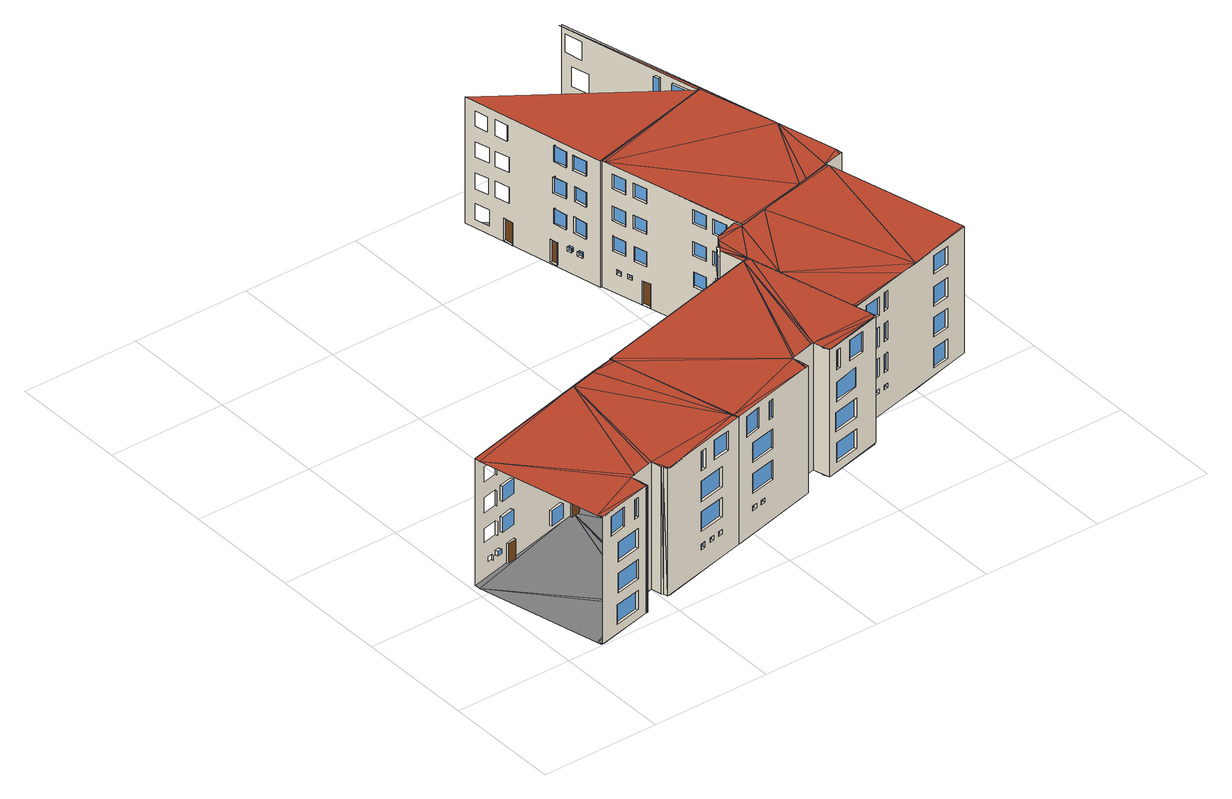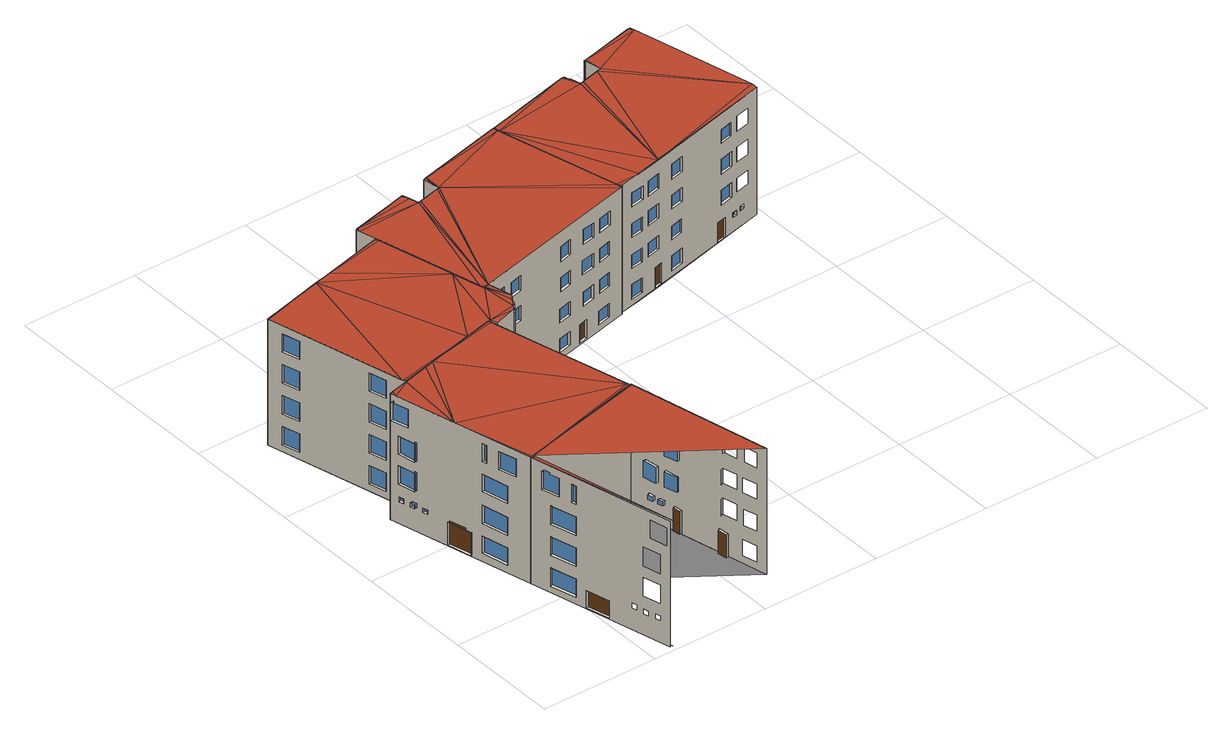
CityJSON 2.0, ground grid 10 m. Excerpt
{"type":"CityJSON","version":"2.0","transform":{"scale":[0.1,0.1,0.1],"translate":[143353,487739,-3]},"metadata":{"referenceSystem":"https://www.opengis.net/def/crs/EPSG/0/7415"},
"CityObjects":{
"building1":{"type":"Building","geometry":[{"type":"MultiSurface","lod":"2.2","boundaries":[[[0,1,2]],[[3,4,5]],[[6,1,0]],[[4,7,5]],[[8,9,10,11]],[[12,6,0]],[[5,7,13]],[[14,15,16,17]],[[18,19,20,21]],[[22,23,9,8]],[[24,25,26,27]],[[11,10,28,29]],[[23,28,10,9]],[[0,30,31]],[[32,33,5]],[[13,12,1,4],[22,29,11,8],[34,35,36,37],[38,39,21,18],[40,41,27,24],[42,43,17,14]],[[44,45,46,47]],[[29,28,23,22]],[[42,48,15,14]],[[17,16,49,43]],[[48,49,16,15]],[[38,50,19,18]],[[21,20,51,39]],[[50,51,20,19]],[[40,52,25,24]],[[27,26,53,41]],[[54,55,56,57]],[[52,53,26,25]],[[58,59,60,61]],[[62,63,64,65]],[[66,67,68,69]],[[70,71,68,67]],[[72,70,67,66]],[[69,68,71,73]],[[12,0,31]],[[13,32,5]],[[73,71,70,72]],[[37,74,75,36]],[[76,77,78,79]],[[80,81,82,83]],[[84,85,86,87]],[[88,33,32]],[[31,30,89]],[[36,75,90,35]],[[34,91,74,37]],[[91,90,75,74]],[[43,49,48,42]],[[39,51,50,38]],[[41,53,52,40]],[[35,90,91,34]],[[92,93,78,77]],[[94,95,82,81]],[[79,78,93,96]],[[83,82,95,97]],[[98,92,77,76]],[[99,94,81,80]],[[100,101,86,85]],[[87,86,101,102]],[[103,100,85,84]],[[104,105,106,107]],[[30,108,109]],[[110,111,33]],[[112,113,106,105]],[[107,106,113,114]],[[115,112,105,104]],[[96,93,92,98]],[[97,95,94,99]],[[102,101,100,103]],[[116,13,12]],[[117,116,12]],[[117,12,118]],[[116,119,13]],[[120,118,12]],[[120,12,31]],[[13,121,32]],[[114,113,112,115]],[[32,31,122,123]],[[30,109,89]],[[110,33,88]],[[32,31,124,125]],[[126,127,128]],[[125,124,128,127]],[[126,129,127]],[[130,131,129]],[[130,129,126]],[[128,124,132]],[[133,125,127]],[[126,128,132]],[[133,127,129]],[[133,129,131]],[[130,126,132]],[[110,88,134]],[[109,135,89]],[[136,137,108,111],[57,54,138,139],[103,102,87,84],[61,58,140,141],[98,96,79,76],[65,62,142,143],[99,97,83,80],[144,145,146,147],[148,149,150,151],[152,153,154,155],[156,157,158,159],[160,161,162,163],[164,165,166,167],[168,169,170,171],[172,173,174,175],[176,177,178,179],[180,181,182,183],[184,185,186,187],[47,44,188,189],[72,73,69,66],[190,191,192,193],[115,114,107,104]],[[135,109,124]],[[110,134,125]],[[159,194,195,158]],[[147,196,197,146]],[[155,198,199,154]],[[151,200,201,150]],[[202,203,195,194]],[[158,195,203,157]],[[156,202,194,159]],[[204,205,197,196]],[[206,207,199,198]],[[146,197,205,145]],[[154,199,207,153]],[[144,204,196,147]],[[152,206,198,155]],[[208,209,201,200]],[[150,201,209,149]],[[148,208,200,151]],[[132,124,210]],[[125,133,211]],[[157,203,202,156]],[[145,205,204,144]],[[153,207,206,152]],[[149,209,208,148]],[[212,213,214,215]],[[216,217,218,219]],[[220,221,222,223]],[[224,225,226,227]],[[193,228,229,192]],[[230,231,221,220]],[[223,222,232,233]],[[234,235,130,131],[236,237,227,224],[238,239,240,241],[242,243,219,216],[244,245,215,212],[230,233,223,220],[246,247,248,249],[250,251,252,253]],[[231,232,222,221]],[[236,254,225,224]],[[227,226,255,237]],[[254,255,226,225]],[[110,125,211]],[[109,210,124]],[[233,232,231,230]],[[237,255,254,236]],[[163,256,257,162]],[[167,258,259,166]],[[171,260,261,170]],[[262,263,229,228]],[[190,262,228,193]],[[192,229,263,191]],[[249,264,265,248]],[[191,263,262,190]],[[266,267,257,256]],[[162,257,267,161]],[[160,266,256,163]],[[268,269,259,258]],[[166,259,269,165]],[[164,268,258,167]],[[270,271,261,260]],[[170,261,271,169]],[[168,270,260,171]],[[244,272,213,212]],[[215,214,273,245]],[[248,265,274,247]],[[246,275,264,249]],[[272,273,214,213]],[[242,276,217,216]],[[219,218,277,243]],[[275,274,265,264]],[[276,277,218,217]],[[247,274,275,246]],[[241,278,279,240]],[[132,210,280]],[[281,211,133]],[[161,267,266,160]],[[165,269,268,164]],[[169,271,270,168]],[[253,282,283,252]],[[250,284,282,253]],[[252,283,285,251]],[[284,285,283,282]],[[245,273,272,244]],[[251,285,284,250]],[[238,286,278,241]],[[240,279,287,239]],[[286,287,279,278]],[[243,277,276,242]],[[183,288,289,182]],[[175,290,291,174]],[[179,292,293,178]],[[187,294,295,186]],[[109,296,210]],[[297,110,211]],[[298,299,289,288]],[[180,298,288,183]],[[182,289,299,181]],[[300,301,291,290]],[[302,303,293,292]],[[304,305,295,294]],[[172,300,290,175]],[[176,302,292,179]],[[184,304,294,187]],[[174,291,301,173]],[[178,293,303,177]],[[186,295,305,185]],[[239,287,286,238]],[[181,299,298,180]],[[173,301,300,172]],[[177,303,302,176]],[[185,305,304,184]],[[296,306,210]],[[307,297,211]],[[296,137,306]],[[307,136,297]],[[281,234,211]],[[280,210,235]],[[308,235,309]],[[310,311,234]],[[312,313,235,234]],[[137,136,312]],[[137,313,306]],[[312,136,307]],[[137,312,313]],[[314,315,313]],[[312,316,317]],[[318,319,320,321]],[[322,323,324,325]],[[326,327,328,329]],[[330,331,332,333]],[[334,335,319,318]],[[321,320,336,337]],[[335,336,320,319]],[[338,339,323,322]],[[325,324,340,341]],[[339,340,324,323]],[[342,343,344,345]],[[346,347,348,349]],[[350,351,352,353]],[[354,355,356,357]],[[341,340,339,338]],[[337,336,335,334]],[[358,359,344,343]],[[360,358,343,342]],[[345,344,359,361]],[[362,363,348,347]],[[349,348,363,364]],[[365,362,347,346]],[[366,367,352,351]],[[309,368,308]],[[369,311,310]],[[370,366,351,350]],[[353,352,367,371]],[[372,373,356,355]],[[374,372,355,354]],[[357,356,373,375]],[[376,377,378,379]],[[380,381,327,326]],[[329,328,382,383]],[[384,385,331,330]],[[333,332,386,387]],[[381,382,328,327]],[[385,386,332,331]],[[388,389,377,376]],[[379,378,390,391]],[[389,390,378,377]],[[315,392,309]],[[311,393,316]],[[391,390,389,388]],[[314,392,315]],[[393,317,316]],[[361,359,358,360]],[[364,363,362,365]],[[371,367,366,370]],[[375,373,372,374]],[[394,395,396,397]],[[398,399,395,394]],[[397,396,400,401]],[[399,400,396,395]],[[402,403,404,405]],[[406,407,408,409]],[[410,411,412,413]],[[383,382,381,380]],[[387,386,385,384]],[[401,400,399,398]],[[414,415,235,234],[334,337,321,318],[398,401,397,394],[380,383,329,326],[384,387,333,330],[338,341,325,322],[388,391,379,376]],[[416,417,404,403]],[[418,416,403,402]],[[405,404,417,419]],[[420,421,408,407]],[[422,420,407,406]],[[409,408,421,423]],[[424,425,412,411]],[[426,424,411,410]],[[413,412,425,427]],[[428,429,430,431]],[[432,433,430,429]],[[434,432,429,428]],[[431,430,433,435]],[[419,417,416,418]],[[423,421,420,422]],[[427,425,424,426]],[[309,392,368]],[[393,311,369]],[[435,433,432,434]],[[436,437,438,439]],[[440,441,442,443]],[[444,445,446,447]],[[448,449,450,451]],[[452,453,438,437]],[[454,455,442,441]],[[439,438,453,456]],[[443,442,455,457]],[[458,452,437,436]],[[459,454,441,440]],[[460,461,446,445]],[[462,460,445,444]],[[447,446,461,463]],[[464,465,450,449]],[[451,450,465,466]],[[467,464,449,448]],[[456,453,452,458]],[[457,455,454,459]],[[463,461,460,462]],[[466,465,464,467]],[[369,414,468]],[[469,415,368]],[[470,469,368]],[[369,468,471]],[[393,369,471]],[[392,470,368]],[[393,392,415,414]],[[314,472,392]],[[393,473,317]],[[474,475,313,312],[360,361,345,342],[418,419,405,402],[458,456,439,436],[459,457,443,440],[422,423,409,406],[370,371,353,350],[365,364,349,346],[426,427,413,410],[374,375,357,354],[467,466,451,448],[462,463,447,444],[476,477,478,479],[480,481,482,483],[484,485,486,487],[488,489,490,491],[492,493,494,495],[496,497,498,499],[500,501,502,503],[504,505,506,507],[508,509,510,511],[434,435,431,428]],[[393,392,512,513]],[[513,512,514,515]],[[516,517,518]],[[519,520,521]],[[521,520,515]],[[514,517,516]],[[522,392,472]],[[393,523,473]],[[524,525,526,527]],[[528,529,530,531]],[[532,533,534,535]],[[536,537,538,539]],[[540,541,533,532]],[[535,534,542,543]],[[541,542,534,533]],[[522,472,544]],[[473,523,545]],[[543,542,541,540]],[[511,546,547,510]],[[479,548,549,478]],[[491,550,551,490]],[[495,552,553,494]],[[518,512,554]],[[513,519,555]],[[556,557,547,546]],[[508,556,546,511]],[[510,547,557,509]],[[516,518,554]],[[555,519,521]],[[544,472,512]],[[513,473,545]],[[527,526,558,559]],[[560,561,525,524]],[[561,558,526,525]],[[562,563,529,528]],[[531,530,564,565]],[[563,564,530,529]],[[566,567,537,536]],[[539,538,568,569]],[[567,568,538,537]],[[509,557,556,508]],[[570,571,549,548]],[[476,570,548,479]],[[478,549,571,477]],[[572,573,551,550]],[[488,572,550,491]],[[490,551,573,489]],[[574,575,553,552]],[[492,574,552,495]],[[494,553,575,493]],[[576,577,578,579]],[[580,581,514,515],[540,543,535,532],[582,583,579,576],[566,569,539,536],[560,559,527,524],[562,565,531,528]],[[477,571,570,476]],[[489,573,572,488]],[[493,575,574,492]],[[503,584,585,502]],[[559,558,561,560]],[[582,586,577,576]],[[579,578,587,583]],[[586,587,578,577]],[[565,564,563,562]],[[569,568,567,566]],[[588,589,585,584]],[[500,588,584,503]],[[502,585,589,501]],[[501,589,588,500]],[[590,554,512]],[[513,555,591]],[[483,592,593,482]],[[487,594,595,486]],[[499,596,597,498]],[[590,512,598]],[[513,591,599]],[[599,473,513]],[[512,472,598]],[[583,587,586,582]],[[507,600,601,506]],[[602,603,593,592]],[[480,602,592,483]],[[482,593,603,481]],[[604,605,595,594]],[[484,604,594,487]],[[486,595,605,485]],[[606,607,597,596]],[[496,606,596,499]],[[498,597,607,497]],[[608,609,601,600]],[[506,601,609,505]],[[504,608,600,507]],[[505,609,608,504]],[[481,603,602,480]],[[485,605,604,484]],[[497,607,606,496]],[[554,590,581]],[[591,555,580]],[[610,611,612,473]],[[613,614,615]],[[616,617,618]],[[619,620,621,622]],[[623,624,625,626]],[[627,628,629,630]],[[611,631,612]],[[610,473,632]],[[474,475,581,580]],[[474,633,618,614]],[[473,612,633,474]],[[634,635,636,637]],[[633,631,611]],[[610,632,474]],[[475,598,472]],[[473,599,474]],[[638,633,611]],[[610,474,639]],[[640,641,621,620]],[[642,643,625,624]],[[644,645,629,628]],[[646,647,636,635]],[[622,621,641,648]],[[649,640,620,619]],[[650,642,624,623]],[[626,625,643,651]],[[630,629,645,652]],[[653,644,628,627]],[[654,646,635,634]],[[637,636,647,655]],[[638,656,633]],[[657,639,474]],[[658,659,611,610],[650,651,626,623],[653,652,630,627],[649,648,622,619],[654,655,637,634]],[[655,647,646,654]],[[648,641,640,649]],[[651,643,642,650]],[[652,645,644,653]],[[660,661,662,663]],[[664,665,666,667]],[[668,669,670,671]],[[672,673,674,675]],[[676,677,661,660]],[[663,662,678,679]],[[677,678,662,661]],[[680,633,681]],[[682,683,474]],[[679,678,677,676]],[[681,633,656]],[[474,683,657]],[[616,684,617]],[[685,613,615]],[[684,616,680]],[[682,613,685]],[[686,687,665,664]],[[667,666,688,689]],[[687,688,666,665]],[[690,691,669,668]],[[671,670,692,693]],[[691,692,670,669]],[[694,695,673,672]],[[675,674,696,697]],[[695,696,674,673]],[[659,681,656]],[[658,657,683]],[[698,699,700,701]],[[658,659,702,703]],[[704,705,699,698]],[[701,700,706,707]],[[705,706,700,699]],[[689,688,687,686]],[[693,692,691,690]],[[697,696,695,694]],[[707,706,705,704]],[[681,659,702]],[[683,703,658]],[[708,709,710,711]],[[712,713,714,715]],[[716,717,718,719]],[[720,721,722,723]],[[680,681,724]],[[725,683,682]],[[711,710,726,727]],[[715,714,728,729]],[[730,731,709,708]],[[732,733,713,712]],[[703,702,681,683]],[[731,726,710,709]],[[733,728,714,713]],[[734,735,717,716]],[[719,718,736,737]],[[735,736,718,717]],[[723,722,738,739]],[[740,741,721,720]],[[741,738,722,721]],[[727,726,731,730]],[[729,728,733,732]],[[737,736,735,734]],[[739,738,741,740]],[[742,743,744,745]],[[746,747,748,749]],[[750,751,752,753]],[[754,755,756,757]],[[745,744,758,759]],[[760,761,743,742]],[[749,748,762,763]],[[764,765,747,746]],[[753,752,766,767]],[[768,769,751,750]],[[757,756,770,771]],[[772,773,755,754]],[[759,758,761,760]],[[763,762,765,764]],[[767,766,769,768]],[[771,770,773,772]],[[774,775,776,777]],[[778,779,780,781]],[[782,783,784,785]],[[777,776,786,787]],[[788,789,775,774]],[[781,780,790,791]],[[792,793,779,778]],[[785,784,794,795]],[[796,797,783,782]],[[798,799,800,801]],[[802,803,804,805],[806,807,808,809],[810,811,812,813],[814,815,816,817],[818,819,820,821],[822,823,824,825],[826,827,828,829],[777,774,788,787],[745,742,760,759],[781,778,792,791],[753,750,768,767],[785,782,796,795],[757,754,772,771],[749,746,764,763],[830,831,832,833],[834,835,836,837],[801,798,838,839],[840,841,842,843]],[[744,743,761,758]],[[748,747,765,762]],[[752,751,769,766]],[[756,755,773,770]],[[787,786,789,788]],[[801,800,844,839]],[[838,845,799,798]],[[791,790,793,792]],[[795,794,797,796]],[[839,844,845,838]],[[776,775,789,786]],[[780,779,793,790]],[[784,783,797,794]],[[800,799,845,844]],[[841,846,847,840]],[[827,848,849,826]],[[819,850,851,818]],[[811,852,853,810]],[[842,854,846,841]],[[840,847,855,843]],[[684,680,856]],[[857,682,685]],[[843,855,854,842]],[[826,849,858,829]],[[828,859,848,827]],[[818,851,860,821]],[[820,861,850,819]],[[810,853,862,813]],[[812,863,852,811]],[[829,858,859,828]],[[821,860,861,820]],[[813,862,863,812]],[[835,864,865,834]],[[834,865,866,837]],[[836,867,864,835]],[[837,866,867,836]],[[823,868,869,822]],[[815,870,871,814]],[[807,872,873,806]],[[847,846,854,855]],[[831,874,875,830]],[[822,869,876,825]],[[824,877,868,823]],[[814,871,878,817]],[[816,879,870,815]],[[806,873,880,809]],[[830,875,881,833]],[[832,882,874,831]],[[808,883,872,807]],[[833,881,882,832]],[[849,848,859,858]],[[851,850,861,860]],[[853,852,863,862]],[[825,876,877,824]],[[817,878,879,816]],[[809,880,883,808]],[[865,864,867,866]],[[884,885,886,887]],[[888,889,890,891]],[[892,893,894,895]],[[869,868,877,876]],[[896,897,898,899]],[[871,870,879,878]],[[873,872,883,880]],[[875,874,882,881]],[[900,901,897,896]],[[899,898,902,903]],[[904,905,885,884]],[[887,886,906,907]],[[908,909,889,888]],[[891,890,910,911]],[[912,913,893,892]],[[895,894,914,915]],[[903,902,901,900]],[[680,724,856]],[[725,682,857]],[[907,906,905,904]],[[911,910,909,908]],[[915,914,913,912]],[[916,917,918,919]],[[920,921,917,916]],[[919,918,922,923]],[[923,922,921,920]],[[924,925,926,927]],[[928,929,930,931]],[[932,933,934,935]],[[898,897,901,902]],[[886,885,905,906]],[[890,889,909,910]],[[894,893,913,914]],[[936,937,925,924]],[[938,939,929,928]],[[927,926,940,941]],[[931,930,942,943]],[[944,945,933,932]],[[935,934,946,947]],[[948,949,950,951]],[[918,917,921,922]],[[951,950,952,953]],[[954,955,949,948]],[[941,940,937,936]],[[943,942,939,938]],[[947,946,945,944]],[[953,952,955,954]],[[956,957,958,959],[960,961,962,963],[964,965,966,967],[968,969,970,971],[972,973,974,975],[976,977,978,979],[980,981,982,983],[984,985,986,987],[927,924,936,941],[895,892,912,915],[935,932,944,947],[887,884,904,907],[931,928,938,943],[891,888,908,911],[919,916,920,923],[899,896,900,903],[988,989,990,991],[951,948,954,953]],[[926,925,937,940]],[[930,929,939,942]],[[934,933,945,946]],[[950,949,955,952]],[[989,992,993,988]],[[981,994,995,980]],[[973,996,997,972]],[[988,993,998,991]],[[990,999,992,989]],[[965,1000,1001,964]],[[991,998,999,990]],[[993,992,999,998]],[[803,1002,1003]],[[802,1004,1005]],[[1003,1002,1006]],[[1005,1004,1007]],[[1008,1009,618,614],[686,689,667,664],[694,697,675,672],[690,693,671,668],[1010,1011,1012,1013],[1014,1015,1016,1017],[1018,1019,1020,1021],[1022,1023,1024,1025],[734,737,719,716],[730,727,711,708],[732,729,715,712],[676,679,663,660],[704,707,701,698],[740,739,723,720]],[[1026,1027,957]],[[956,1028,1029]],[[1030,1006,804]],[[1031,805,1007]],[[1026,958,1027]],[[1029,1028,959]],[[683,681,1032,1033]],[[724,1034,856]],[[725,857,1035]],[[1025,1036,1037,1024]],[[1017,1038,1039,1016]],[[1013,1040,1041,1012]],[[1021,1042,1043,1020]],[[802,803,1044,1045]],[[1022,1046,1036,1025]],[[1024,1037,1047,1023]],[[1046,1047,1037,1036]],[[1014,1048,1038,1017]],[[1016,1039,1049,1015]],[[1048,1049,1039,1038]],[[1010,1050,1040,1013]],[[1012,1041,1051,1011]],[[1018,1052,1042,1021]],[[1020,1043,1053,1019]],[[1050,1051,1041,1040]],[[1052,1053,1043,1042]],[[1054,1003,1006]],[[1004,1055,1007]],[[956,957,1056,1057]],[[805,804,1056,1057]],[[1023,1047,1046,1022]],[[1015,1049,1048,1014]],[[1011,1051,1050,1010]],[[1019,1053,1052,1018]],[[1058,1059,856]],[[857,1060,1061]],[[724,1032,1034]],[[725,1035,1033]],[[1034,1058,856]],[[857,1061,1035]],[[1030,1054,1006]],[[1055,1031,1007]],[[1054,1062,1003]],[[1063,1055,1004]],[[1064,1065,1066,1067]],[[1068,1069,1070,1071]],[[1072,1073,1074,1075]],[[1076,1077,1078,1079]],[[1080,1065,1064,1081]],[[1082,1069,1068,1083]],[[1084,1073,1072,1085]],[[1086,1077,1076,1087]],[[1009,1059,1058]],[[1060,1008,1061]],[[1088,1066,1065,1080]],[[1081,1064,1067,1089]],[[1083,1068,1071,1090]],[[1091,1070,1069,1082]],[[1085,1072,1075,1092]],[[1087,1076,1079,1093]],[[1094,1074,1073,1084]],[[1095,1078,1077,1086]],[[1089,1067,1066,1088]],[[1090,1071,1070,1091]],[[1092,1075,1074,1094]],[[1093,1079,1078,1095]],[[1096,1097,1098,1099]],[[1100,1101,1102,1103]],[[1104,1105,1106,1107]],[[1108,1109,1110,1111]],[[1008,1009,1112,1113],[1114,1115,1116,1117],[1118,1119,1120,1121],[1122,1123,1124,1125],[1126,1127,1128,1129],[1081,1080,1088,1089],[1085,1084,1094,1092],[1083,1082,1091,1090],[1087,1086,1095,1093]],[[1115,1097,1096,1114]],[[1119,1101,1100,1118]],[[1127,1105,1104,1126]],[[1123,1109,1108,1122]],[[1116,1098,1097,1115]],[[1120,1102,1101,1119]],[[1128,1106,1105,1127]],[[1114,1096,1099,1117]],[[1118,1100,1103,1121]],[[1126,1104,1107,1129]],[[1122,1108,1111,1125]],[[1124,1110,1109,1123]],[[1117,1099,1098,1116]],[[1121,1103,1102,1120]],[[1129,1107,1106,1128]],[[1125,1111,1110,1124]],[[1032,1033,1112]],[[1112,1062,1054]],[[1113,1055,1063]],[[1033,1113,1112]],[[1034,1032,1112]],[[1035,1113,1033]],[[1130,1131,1112]],[[1132,1133,1113]],[[1130,1112,1054]],[[1133,1055,1113]],[[1134,1135,1136,1137]],[[1138,1139,1140,1141]],[[1142,1143,1144,1145]],[[1146,1147,1148,1149]],[[1150,1135,1134,1151]],[[1044,1131,1130]],[[1045,1133,1132]],[[1152,1153,1154,1155]],[[1156,1143,1142,1157]],[[1158,1147,1146,1159]],[[1160,1139,1138,1161]],[[1151,1134,1137,1162]],[[1163,1136,1135,1150]],[[1164,1140,1139,1160]],[[1161,1138,1141,1165]],[[1165,1141,1140,1164]],[[1166,1167,1168,1169]],[[1157,1142,1145,1170]],[[1171,1144,1143,1156]],[[1159,1146,1149,1172]],[[1173,1148,1147,1158]],[[1162,1137,1136,1163]],[[1174,1153,1152,1175]],[[1176,1154,1153,1174]],[[1175,1152,1155,1177]],[[1170,1145,1144,1171]],[[1172,1149,1148,1173]],[[1177,1155,1154,1176]],[[1178,1167,1166,1179]],[[1179,1166,1169,1180]],[[1181,1168,1167,1178]],[[1180,1169,1168,1181]],[[1182,1183,1184,1185]],[[1186,1183,1182,1187]],[[1187,1182,1185,1188]],[[1189,1184,1183,1186]],[[1190,1191,1192,1193]],[[1188,1185,1184,1189]],[[1194,1195,1196,1197]],[[1198,1199,1200,1201]],[[1202,1203,1204,1205]],[[1045,1044,1056,1057],[1206,1207,1208,1209],[1151,1150,1163,1162],[1157,1156,1171,1170],[1159,1158,1173,1172],[1210,1211,1212,1213],[1214,1215,1216,1217],[1218,1219,1220,1221],[1222,1223,1224,1225],[1179,1178,1181,1180],[1175,1174,1176,1177],[1161,1160,1164,1165],[1187,1186,1189,1188]],[[1211,1191,1190,1210]],[[1215,1195,1194,1214]],[[1219,1199,1198,1218]],[[1223,1203,1202,1222]],[[1210,1190,1193,1213]],[[1212,1192,1191,1211]],[[1213,1193,1192,1212]],[[1226,1227,1228,1229]],[[1214,1194,1197,1217]],[[1216,1196,1195,1215]],[[1218,1198,1201,1221]],[[1220,1200,1199,1219]],[[1222,1202,1205,1225]],[[1224,1204,1203,1223]],[[1207,1227,1226,1206]],[[1206,1226,1229,1209]],[[1217,1197,1196,1216]],[[1221,1201,1200,1220]],[[1225,1205,1204,1224]],[[1208,1228,1227,1207]],[[1230,1054,1030]],[[1231,1031,1055]],[[1209,1229,1228,1208]],[[1232,1056,1027]],[[1057,1233,1028]],[[1234,1235,1236,1237]],[[1056,1230,1030]],[[1057,1031,1231]],[[1238,1235,1234,1239]],[[1240,1241,1242,1243]],[[1244,1245,1246,1247]],[[1248,1249,1250,1251]],[[1239,1234,1237,1252]],[[1253,1236,1235,1238]],[[1254,1241,1240,1255]],[[1256,1245,1244,1257]],[[1258,1249,1248,1259]],[[1260,1261,1262,1263]],[[1252,1237,1236,1253]],[[1028,1233,1264]],[[1265,1232,1027]],[[1255,1240,1243,1266]],[[1257,1244,1247,1267]],[[1268,1242,1241,1254]],[[1269,1246,1245,1256]],[[1259,1248,1251,1270]],[[1271,1250,1249,1258]],[[1272,1261,1260,1273]],[[1274,1262,1261,1272]],[[1273,1260,1263,1275]],[[1266,1243,1242,1268]],[[1267,1247,1246,1269]],[[1270,1251,1250,1271]],[[1275,1263,1262,1274]],[[1276,1277,1278,1279]],[[1280,1277,1276,1281]],[[1281,1276,1279,1282]],[[1283,1278,1277,1280]],[[1057,1056,1284,1285],[1286,1287,1288,1289],[1290,1291,1292,1293],[1294,1295,1296,1297],[1239,1238,1253,1252],[1273,1272,1274,1275],[1255,1254,1268,1266],[1259,1258,1271,1270],[1257,1256,1269,1267],[1298,1299,1300,1301],[1302,1303,1304,1305],[1306,1307,1308,1309],[1281,1280,1283,1282]]],"semantics":{"surfaces":[{"type":"GroundSurface"},{"type":"RoofSurface"},{"type":"WallSurface","on_footprint_edge":true},{"type":"Window"},{"type":"Door"}],"values":[0,1,0,1,2,0,1,2,2,2,2,2,3,0,1,2,2,2,2,2,3,2,2,3,2,2,2,3,2,2,2,3,2,2,0,1,2,2,2,2,2,1,0,2,2,3,2,2,2,2,3,3,2,2,2,2,3,2,2,2,0,1,4,2,2,2,2,2,2,2,0,1,0,0,1,2,2,0,1,2,2,2,2,2,2,0,1,0,1,1,0,1,0,2,0,1,2,2,2,2,3,2,2,3,3,2,2,2,2,3,2,2,0,1,2,2,2,2,2,2,2,2,2,2,2,2,3,2,2,3,1,0,2,2,2,2,2,4,2,2,2,2,3,2,2,3,2,2,3,2,2,2,2,2,2,3,2,2,3,3,2,2,0,1,2,2,2,2,2,2,3,2,2,2,2,3,2,2,2,2,2,0,1,3,2,2,3,3,3,2,2,2,2,2,2,2,2,2,2,2,0,1,0,1,1,0,0,1,2,2,0,1,2,0,1,2,2,2,2,2,2,3,2,2,3,2,2,2,2,2,2,3,2,2,3,2,2,3,0,1,2,2,3,2,2,2,2,2,2,2,3,3,2,2,3,0,1,2,0,1,2,2,2,2,2,2,2,3,2,2,2,2,2,2,2,3,2,2,3,2,2,3,2,2,2,4,2,2,2,2,2,0,1,2,2,2,2,2,3,3,2,2,2,2,3,2,2,3,2,2,2,2,2,2,1,0,0,1,1,0,2,0,1,2,2,2,0,1,1,0,0,1,2,2,2,2,2,2,3,0,1,2,2,2,2,2,0,1,4,2,2,0,1,0,1,2,2,3,2,2,3,2,2,3,2,3,2,2,3,2,2,3,2,2,2,2,2,2,2,2,2,2,2,3,2,2,3,2,2,2,0,1,2,2,2,0,1,1,0,2,2,3,2,2,3,2,2,3,2,2,3,2,2,2,2,2,2,0,1,2,1,0,2,2,2,0,1,2,2,2,2,0,1,0,1,0,1,3,3,3,4,2,2,2,2,2,2,2,2,0,1,2,2,2,2,2,2,2,2,2,2,2,3,0,1,2,0,1,0,1,0,1,2,2,3,2,2,3,2,2,3,0,1,2,2,2,2,3,2,2,2,2,0,1,2,2,2,2,0,1,2,2,2,2,2,3,3,2,2,3,2,2,3,2,2,2,2,2,2,2,2,2,2,2,2,2,2,2,2,2,2,2,2,2,2,2,2,2,2,2,2,2,2,2,3,3,3,3,2,2,2,2,2,2,3,3,3,4,2,2,2,2,2,2,0,1,2,2,2,2,2,2,2,2,2,2,2,2,2,2,2,2,2,4,2,2,2,2,2,2,2,2,2,2,3,3,3,2,2,2,3,2,2,2,3,2,3,3,3,2,2,2,2,2,2,2,2,2,0,1,2,2,2,2,2,2,2,2,2,2,3,3,3,3,2,2,2,2,2,2,2,3,2,2,2,2,2,2,2,3,3,3,4,2,2,2,2,2,2,2,4,0,1,0,1,2,0,1,0,1,0,1,2,0,1,2,2,2,2,2,2,2,3,2,2,3,2,2,2,2,3,3,0,1,2,2,2,2,2,2,0,1,0,1,0,1,0,1,0,1,3,3,3,3,2,2,2,2,0,1,2,2,2,2,2,2,2,2,2,2,2,2,3,3,3,3,2,2,2,2,2,2,2,2,2,2,2,2,2,2,2,2,2,2,0,1,2,0,1,0,1,0,1,3,3,3,3,2,0,1,3,2,2,2,2,2,2,2,2,3,2,2,2,2,2,2,2,2,2,2,2,2,2,2,2,4,2,2,2,3,2,3,3,3,2,2,2,2,2,2,2,2,3,2,2,2,2,2,2,2,2,2,2,2,2,0,1,2,0,1,3,0,1,2,3,3,3,2,2,2,2,2,3,2,1,0,2,2,2,2,2,2,2,2,2,2,2,2,2,4,2,2,2,2]}}]}
},
"vertices":[
[30,5,5],[32,1,5],[31,1,5],[31,1,116],[32,1,116],[30,5,116],[33,1,5],[33,1,116],[41,3,111],[41,5,111],[41,5,94],[41,3,94],[80,12,5],[80,12,116],[48,5,30],[48,7,30],[48,7,13],[48,5,13],[49,5,84],[48,7,84],[48,7,67],[49,5,67],[56,7,111],[56,9,111],[49,5,57],[48,7,57],[48,7,40],[49,5,40],[56,9,94],[56,7,94],[5,109,5],[78,27,5],[78,27,116],[5,109,116],[71,10,111],[71,10,94],[67,9,94],[67,9,111],[71,10,84],[71,10,67],[71,10,57],[71,10,40],[71,10,30],[71,10,13],[23,118,18],[23,116,18],[23,116,22],[23,118,22],[70,12,30],[70,12,13],[70,12,84],[70,12,67],[71,12,57],[71,12,40],[27,119,90],[27,117,90],[27,117,103],[27,119,103],[27,119,63],[27,117,63],[27,117,76],[27,119,76],[27,119,37],[28,117,37],[28,117,49],[27,119,49],[28,120,22],[29,118,22],[29,118,18],[28,120,18],[33,119,22],[33,119,18],[32,121,22],[32,121,18],[66,11,111],[66,11,94],[33,121,76],[34,119,76],[34,119,63],[33,121,63],[33,121,49],[34,119,49],[34,119,36],[33,121,36],[34,121,102],[34,119,102],[34,119,90],[34,121,90],[82,28,116],[82,28,5],[71,12,94],[71,12,111],[46,122,76],[46,122,63],[46,122,49],[46,122,36],[45,124,63],[45,124,36],[45,124,76],[45,124,49],[46,122,102],[46,122,90],[45,124,90],[45,124,102],[40,122,22],[41,121,22],[41,121,5],[40,122,5],[5,114,5],[115,141,5],[115,141,116],[5,114,116],[48,122,22],[48,122,5],[48,124,5],[48,124,22],[81,13,116],[81,13,5],[80,17,5],[80,17,116],[80,18,5],[80,18,116],[81,12,5],[81,12,116],[101,33,5],[101,33,116],[104,23,5],[103,24,116],[103,24,5],[104,23,116],[105,19,5],[105,19,116],[107,19,5],[107,19,116],[98,32,116],[98,32,5],[155,150,116],[155,150,5],[15,116,90],[15,116,103],[15,116,63],[15,116,76],[15,116,37],[15,116,49],[100,137,23],[100,137,10],[88,134,10],[88,134,23],[100,137,49],[100,137,37],[89,134,37],[89,134,49],[100,137,76],[100,137,64],[88,134,64],[88,134,76],[100,137,103],[100,137,90],[88,134,90],[88,134,103],[126,143,103],[126,143,90],[114,140,90],[114,140,103],[126,143,77],[126,143,64],[114,140,64],[114,140,77],[126,143,49],[126,143,37],[114,140,37],[114,140,49],[144,147,49],[144,147,37],[133,145,37],[133,145,49],[144,147,76],[144,147,64],[133,145,64],[133,145,76],[144,147,103],[144,147,91],[132,145,91],[132,145,103],[144,147,23],[144,147,10],[133,145,10],[133,145,23],[19,117,18],[19,117,22],[118,141,23],[118,141,5],[111,139,5],[111,139,23],[89,132,103],[89,132,90],[89,132,23],[89,132,10],[89,132,76],[89,132,64],[89,132,49],[89,132,37],[100,135,103],[100,135,90],[101,135,23],[101,135,10],[101,135,76],[101,135,64],[101,135,49],[101,135,37],[182,43,5],[182,43,116],[142,28,57],[142,30,57],[142,30,40],[142,28,40],[142,28,84],[142,30,84],[142,30,66],[142,28,66],[142,28,29],[142,30,29],[142,30,24],[142,28,24],[142,28,110],[142,30,110],[142,30,93],[142,28,93],[111,137,23],[111,137,5],[146,29,29],[146,31,29],[146,31,24],[146,29,24],[184,38,116],[184,38,5],[147,29,110],[147,29,93],[172,35,111],[172,35,94],[157,32,94],[157,32,111],[165,33,84],[165,33,66],[165,33,57],[165,33,40],[156,31,29],[156,31,25],[152,30,25],[152,30,29],[165,33,29],[165,33,25],[161,32,25],[161,32,29],[146,31,110],[146,31,93],[114,138,103],[114,138,90],[115,138,77],[115,138,64],[115,138,49],[115,138,37],[119,139,23],[119,139,5],[151,32,29],[151,32,25],[126,141,103],[126,141,90],[126,141,77],[126,141,64],[126,141,49],[126,141,37],[164,35,57],[164,35,40],[155,33,25],[155,33,29],[164,35,84],[164,35,66],[157,34,111],[157,34,94],[183,38,5],[183,38,116],[160,34,29],[160,34,25],[164,35,29],[164,35,25],[172,37,111],[172,37,94],[133,143,103],[133,143,91],[133,143,49],[133,143,37],[133,143,76],[133,143,64],[133,143,23],[133,143,10],[136,146,5],[136,146,116],[144,145,103],[144,145,91],[145,145,49],[145,145,37],[145,145,76],[145,145,64],[145,145,23],[145,145,10],[157,146,5],[157,146,116],[185,38,5],[182,42,5],[185,38,116],[182,42,116],[156,151,116],[156,151,5],[157,151,5],[157,147,5],[157,147,116],[157,151,116],[193,40,111],[192,42,111],[192,42,93],[193,40,93],[200,42,29],[199,44,29],[199,44,25],[200,42,25],[200,42,84],[200,44,84],[200,44,67],[200,42,67],[200,42,57],[200,44,57],[200,44,40],[200,42,40],[207,44,111],[207,46,111],[207,46,93],[207,44,93],[204,43,29],[203,45,29],[203,45,25],[204,43,25],[169,154,102],[170,152,102],[170,152,90],[169,154,90],[170,154,49],[170,152,49],[170,152,37],[170,154,37],[170,154,76],[170,152,76],[170,152,64],[170,154,64],[170,154,22],[170,152,22],[170,152,10],[170,154,10],[182,155,102],[182,155,90],[181,157,102],[181,157,90],[182,155,49],[182,155,37],[181,157,37],[181,157,49],[182,155,76],[182,155,64],[259,56,5],[259,56,116],[181,157,76],[181,157,64],[182,155,22],[182,155,10],[182,157,22],[182,157,10],[209,44,29],[209,46,29],[209,46,25],[209,44,25],[222,47,84],[222,49,84],[222,49,67],[222,47,67],[222,47,57],[222,49,57],[222,49,40],[222,47,40],[213,45,29],[213,47,29],[213,47,25],[213,45,25],[259,71,5],[259,71,116],[218,46,110],[218,48,110],[218,48,94],[218,46,94],[222,47,110],[222,49,110],[222,49,94],[222,47,94],[188,159,103],[188,157,103],[188,157,90],[188,159,90],[188,159,76],[188,157,76],[188,157,64],[188,159,64],[188,159,49],[189,157,49],[189,157,37],[188,159,37],[262,57,116],[262,57,5],[200,159,103],[200,159,90],[199,161,103],[199,161,90],[200,160,76],[200,160,64],[200,161,76],[200,161,64],[200,160,49],[200,160,37],[200,162,49],[200,162,37],[195,160,22],[196,158,22],[196,158,6],[195,160,6],[203,160,22],[203,160,6],[203,162,22],[203,162,6],[214,165,103],[214,163,103],[214,163,90],[214,165,90],[214,165,76],[214,163,76],[214,163,64],[214,165,64],[214,165,49],[214,163,49],[214,163,37],[214,165,37],[214,165,23],[215,163,23],[215,163,11],[214,165,11],[226,166,103],[226,166,90],[226,166,76],[226,166,64],[225,168,90],[225,168,64],[225,168,103],[225,168,76],[226,166,49],[226,166,37],[226,168,49],[226,168,37],[226,166,23],[226,166,11],[226,168,11],[226,168,23],[261,62,116],[261,62,5],[260,67,5],[260,67,116],[305,187,5],[305,187,116],[310,188,116],[310,188,5],[280,181,103],[280,181,90],[269,178,90],[269,178,103],[299,185,103],[299,185,91],[287,182,91],[287,182,103],[299,185,76],[299,185,64],[287,182,64],[287,182,76],[280,181,77],[280,181,64],[269,178,64],[269,178,77],[281,181,50],[281,181,37],[269,178,37],[269,178,50],[299,185,50],[299,185,38],[287,183,38],[287,183,50],[286,182,23],[286,182,19],[282,181,19],[282,181,23],[295,184,23],[295,184,19],[291,184,19],[291,184,23],[273,179,22],[273,179,6],[266,177,6],[266,177,22],[282,77,5],[282,77,116],[286,63,5],[286,63,116],[287,63,5],[284,68,5],[284,69,5],[284,69,116],[284,68,116],[287,63,116],[261,72,5],[261,72,116],[293,65,57],[293,67,57],[293,67,40],[293,65,40],[294,65,30],[293,67,30],[293,67,13],[294,65,13],[294,65,111],[293,67,111],[293,67,94],[294,65,94],[294,65,83],[293,67,83],[293,67,66],[294,65,66],[298,66,111],[297,68,111],[297,68,94],[298,66,94],[280,77,5],[280,77,116],[266,175,22],[266,175,6],[269,176,103],[269,176,90],[269,176,77],[269,176,64],[270,176,50],[270,176,37],[336,75,5],[336,75,116],[274,177,22],[274,177,6],[315,72,40],[316,70,40],[316,70,57],[315,72,57],[316,70,30],[315,72,30],[315,72,13],[316,70,13],[316,71,83],[316,72,83],[316,72,66],[316,71,66],[281,179,103],[281,179,90],[281,179,77],[281,179,64],[281,179,50],[281,179,37],[309,69,111],[308,71,111],[308,71,93],[309,69,93],[338,76,116],[338,76,5],[323,72,111],[323,72,93],[282,179,23],[282,179,19],[323,74,111],[323,74,93],[286,180,23],[286,180,19],[337,79,5],[337,79,116],[287,180,103],[287,180,91],[287,181,76],[287,181,64],[288,181,50],[288,181,38],[311,185,5],[311,185,116],[292,182,23],[292,182,19],[299,183,103],[299,183,91],[299,183,76],[299,183,64],[299,183,50],[299,183,38],[296,183,23],[296,183,19],[300,207,116],[300,207,6],[305,187,6],[333,96,116],[333,93,116],[335,94,116],[333,96,6],[335,94,6],[333,93,6],[301,208,56],[299,209,56],[299,209,37],[301,208,37],[301,208,110],[299,209,110],[299,209,91],[301,208,91],[301,208,82],[299,210,82],[299,210,64],[301,208,64],[309,188,6],[309,188,116],[310,188,6],[302,209,29],[300,211,29],[300,211,7],[302,209,7],[303,211,6],[303,211,116],[306,219,56],[306,219,37],[306,219,110],[306,219,91],[306,220,82],[306,220,64],[305,219,29],[305,219,7],[307,218,37],[307,218,56],[308,218,110],[308,218,91],[308,219,64],[308,219,82],[307,218,29],[307,218,7],[307,218,6],[307,218,116],[310,222,116],[310,222,6],[345,96,29],[344,98,29],[344,98,25],[345,96,25],[345,96,110],[344,98,110],[344,98,94],[345,96,94],[345,96,56],[344,98,56],[344,98,40],[345,96,40],[345,96,83],[344,98,83],[344,98,66],[345,96,66],[349,97,29],[348,99,29],[348,99,25],[349,97,25],[317,161,6],[331,222,6],[317,161,116],[331,222,116],[385,106,6],[385,106,116],[359,99,110],[359,101,110],[359,101,94],[359,99,94],[360,100,56],[359,101,56],[359,101,40],[360,100,40],[360,100,83],[359,101,83],[359,101,66],[360,100,66],[355,99,29],[355,100,29],[355,100,25],[355,99,25],[329,228,6],[329,228,116],[360,100,29],[359,102,29],[359,102,25],[360,100,25],[365,101,83],[364,103,83],[364,103,67],[365,101,67],[365,101,56],[364,103,56],[364,103,40],[365,101,40],[365,101,110],[364,103,110],[364,103,94],[365,101,94],[365,101,29],[365,103,29],[365,103,25],[365,101,25],[356,228,6],[356,228,116],[369,104,67],[369,102,67],[369,104,40],[369,102,40],[369,102,83],[369,104,83],[369,102,56],[369,104,56],[369,102,110],[369,104,110],[369,104,94],[369,102,94],[369,104,25],[369,102,25],[369,102,29],[369,104,29],[329,237,42],[331,238,42],[331,238,55],[329,237,55],[329,237,14],[331,238,14],[331,238,27],[329,237,27],[329,237,69],[331,238,69],[331,238,81],[329,237,81],[329,237,96],[331,238,96],[331,238,109],[329,237,109],[328,249,55],[326,248,55],[326,248,42],[328,249,42],[328,249,27],[326,248,27],[326,248,14],[328,249,14],[328,249,81],[326,249,81],[326,249,69],[328,249,69],[328,249,109],[326,249,109],[326,249,96],[328,249,96],[325,255,42],[327,255,42],[327,255,55],[325,255,55],[325,255,69],[327,256,69],[327,256,81],[325,255,81],[325,255,97],[327,256,97],[327,256,109],[325,255,109],[324,267,55],[322,266,55],[322,266,42],[324,267,42],[324,267,81],[322,267,81],[322,267,69],[324,267,69],[324,267,109],[322,267,109],[322,267,97],[324,267,97],[323,262,6],[325,263,6],[325,263,27],[323,262,27],[333,222,116],[333,222,6],[302,346,6],[302,346,116],[307,325,109],[307,325,96],[304,337,96],[304,337,109],[312,307,109],[312,307,96],[309,319,96],[309,319,109],[307,325,81],[307,325,68],[304,337,68],[304,337,81],[312,307,81],[312,307,69],[309,319,69],[309,319,81],[307,325,55],[307,325,42],[304,336,42],[304,336,55],[312,307,54],[312,307,41],[309,318,41],[309,318,54],[306,329,27],[306,329,23],[305,333,23],[305,333,27],[309,320,27],[309,320,23],[308,324,23],[308,324,27],[321,270,6],[321,270,27],[313,304,27],[313,304,6],[311,311,6],[311,311,27],[323,271,27],[323,271,6],[315,304,6],[315,304,27],[314,307,41],[314,307,54],[314,308,69],[314,308,81],[314,308,96],[314,308,109],[313,312,6],[313,312,27],[400,109,6],[400,109,116],[311,319,54],[311,319,41],[311,319,81],[311,319,69],[311,319,109],[311,319,96],[311,320,23],[311,320,27],[310,324,27],[310,324,23],[309,325,42],[309,325,55],[309,326,68],[309,326,81],[309,326,96],[309,326,109],[308,330,23],[308,330,27],[306,337,55],[306,337,42],[306,337,81],[306,337,68],[306,337,109],[307,334,27],[307,334,23],[306,337,96],[298,359,70],[300,359,70],[300,359,83],[298,359,83],[298,359,42],[300,359,42],[300,359,56],[298,359,56],[298,359,97],[300,360,97],[300,360,110],[298,359,110],[297,362,24],[299,363,24],[299,363,28],[297,362,28],[296,367,24],[298,367,24],[298,367,28],[296,367,28],[296,370,70],[298,371,70],[298,371,83],[296,370,83],[296,371,42],[298,371,42],[298,371,56],[296,371,56],[295,371,97],[297,372,97],[297,372,110],[295,371,110],[295,372,24],[297,372,24],[297,372,28],[295,372,28],[294,376,24],[296,376,24],[296,376,28],[294,376,28],[294,377,96],[296,378,96],[296,378,110],[294,377,110],[294,377,42],[296,378,42],[296,378,55],[294,377,55],[294,377,69],[296,378,69],[296,378,83],[294,377,83],[292,389,96],[293,389,96],[292,389,42],[293,389,42],[293,389,110],[292,389,110],[293,389,55],[292,389,55],[291,389,69],[293,389,69],[293,389,83],[291,389,83],[292,385,7],[294,386,7],[294,386,27],[292,385,27],[293,392,27],[291,392,27],[291,392,7],[293,392,7],[301,346,116],[301,346,6],[274,468,6],[274,468,116],[278,448,108],[278,448,95],[276,459,95],[276,459,108],[282,430,109],[282,430,95],[280,441,95],[280,441,109],[279,447,81],[279,447,68],[276,459,68],[276,459,81],[283,429,81],[283,429,68],[280,441,68],[280,441,81],[279,448,54],[279,448,40],[276,459,40],[276,459,54],[283,429,55],[283,429,41],[280,441,41],[280,441,55],[279,447,27],[279,447,13],[276,459,13],[276,459,27],[283,425,26],[283,425,6],[282,434,6],[282,434,26],[285,426,6],[285,426,26],[285,430,41],[285,430,55],[285,430,68],[285,430,81],[284,434,26],[284,434,6],[284,430,95],[284,430,109],[332,224,6],[395,237,6],[395,237,116],[332,224,116],[303,344,6],[303,344,116],[455,123,116],[455,123,6],[436,118,83],[436,118,66],[421,115,66],[421,115,83],[436,118,56],[436,118,39],[421,115,39],[421,115,56],[436,118,29],[436,118,12],[421,115,12],[421,115,29],[436,118,110],[436,118,94],[421,115,94],[421,115,110],[301,347,6],[410,372,6],[410,372,116],[301,347,116],[411,373,6],[411,373,116],[424,244,6],[424,244,116],[426,242,6],[426,242,116],[420,117,110],[420,117,94],[420,117,56],[420,117,39],[421,117,83],[421,117,66],[421,117,29],[421,117,12],[443,249,6],[443,249,116],[435,120,110],[435,120,94],[435,120,56],[435,120,39],[435,120,83],[435,120,66],[435,120,29],[435,120,12],[429,306,6],[429,306,116],[413,373,6],[413,373,116],[455,124,6],[454,123,6],[454,123,116],[455,124,116],[403,239,6],[403,239,116],[450,135,109],[450,135,93],[446,150,93],[446,150,109],[450,136,55],[450,136,39],[446,151,39],[446,151,55],[450,136,82],[450,136,66],[446,151,66],[446,151,82],[450,136,28],[450,136,12],[446,151,12],[446,151,28],[452,136,93],[452,136,109],[452,136,39],[452,136,55],[452,136,66],[452,136,82],[452,136,12],[452,136,28],[448,151,93],[448,151,109],[448,151,55],[448,151,39],[448,151,82],[448,151,28],[448,151,66],[448,151,12],[431,212,109],[431,212,93],[427,227,93],[427,227,109],[431,212,82],[431,212,66],[427,227,66],[427,227,82],[431,212,28],[431,212,12],[427,227,12],[427,227,28],[431,212,55],[431,212,39],[427,227,39],[427,227,55],[425,245,6],[425,245,116],[433,212,109],[433,212,93],[429,227,93],[429,227,109],[433,212,82],[433,212,66],[429,227,66],[429,227,82],[433,212,55],[433,212,39],[429,227,39],[429,227,55],[433,212,28],[433,212,12],[429,227,12],[429,227,28],[442,254,6],[440,248,6],[440,248,116],[442,254,116],[441,250,109],[441,250,93],[437,264,93],[437,264,109],[439,256,29],[439,256,25],[438,260,25],[438,260,29],[439,256,82],[439,256,66],[436,271,66],[436,271,82],[439,256,56],[439,256,40],[436,271,40],[436,271,56],[443,250,93],[443,250,109],[437,267,29],[437,267,25],[436,271,25],[436,271,29],[441,256,66],[441,256,82],[441,256,40],[441,256,56],[441,257,25],[441,257,29],[439,265,109],[439,265,93],[440,261,25],[440,261,29],[434,277,29],[434,277,25],[433,281,25],[433,281,29],[438,271,82],[438,271,66],[438,271,56],[438,271,40],[439,267,25],[439,267,29],[438,271,25],[438,271,29],[436,278,25],[436,278,29],[435,282,29],[435,282,25],[429,300,27],[429,300,7],[424,320,7],[424,320,27],[431,300,7],[431,300,27],[426,321,27],[426,321,7],[421,330,109],[421,330,93],[420,334,93],[420,334,109],[421,330,82],[421,330,67],[416,352,67],[416,352,82],[421,330,55],[421,330,39],[416,352,39],[416,352,55],[421,330,28],[421,330,13],[416,352,13],[416,352,28],[420,345,109],[420,345,93],[416,360,93],[416,360,109],[423,330,109],[423,330,93],[422,334,93],[422,334,109],[423,330,82],[423,330,67],[418,353,67],[418,353,82],[423,330,55],[423,330,39],[418,353,39],[418,353,55],[423,330,28],[423,330,13],[418,353,13],[418,353,28],[418,345,109],[418,345,93],[414,360,93],[414,360,109],[413,372,6],[413,372,116],[412,375,6],[412,375,116],[409,383,109],[409,383,93],[405,397,93],[405,397,109],[411,383,93],[411,383,109],[407,390,82],[407,390,66],[401,412,66],[401,412,82],[407,390,28],[407,390,12],[401,412,12],[401,412,28],[407,390,55],[407,390,39],[401,413,39],[401,413,55],[407,398,109],[407,398,93],[409,391,66],[409,391,82],[409,391,12],[409,391,28],[409,391,39],[409,391,55],[402,408,109],[402,408,93],[401,413,93],[401,413,109],[381,496,116],[381,496,6],[403,413,82],[403,413,28],[403,413,66],[403,413,12],[403,413,55],[403,413,39],[404,409,93],[404,409,109],[403,413,93],[403,413,109],[399,422,22],[399,422,7],[394,441,7],[394,441,22],[401,422,7],[401,422,22],[396,442,22],[396,442,7],[383,496,6],[383,496,116],[387,478,109],[387,478,93],[384,493,93],[384,493,109],[389,472,83],[389,472,66],[385,487,66],[385,487,83],[389,472,56],[389,472,40],[385,487,40],[385,487,56],[386,483,29],[386,483,25],[385,487,25],[385,487,29],[389,473,29],[389,473,25],[388,477,25],[388,477,29],[391,462,29],[391,462,25],[390,466,25],[390,466,29]
]}
